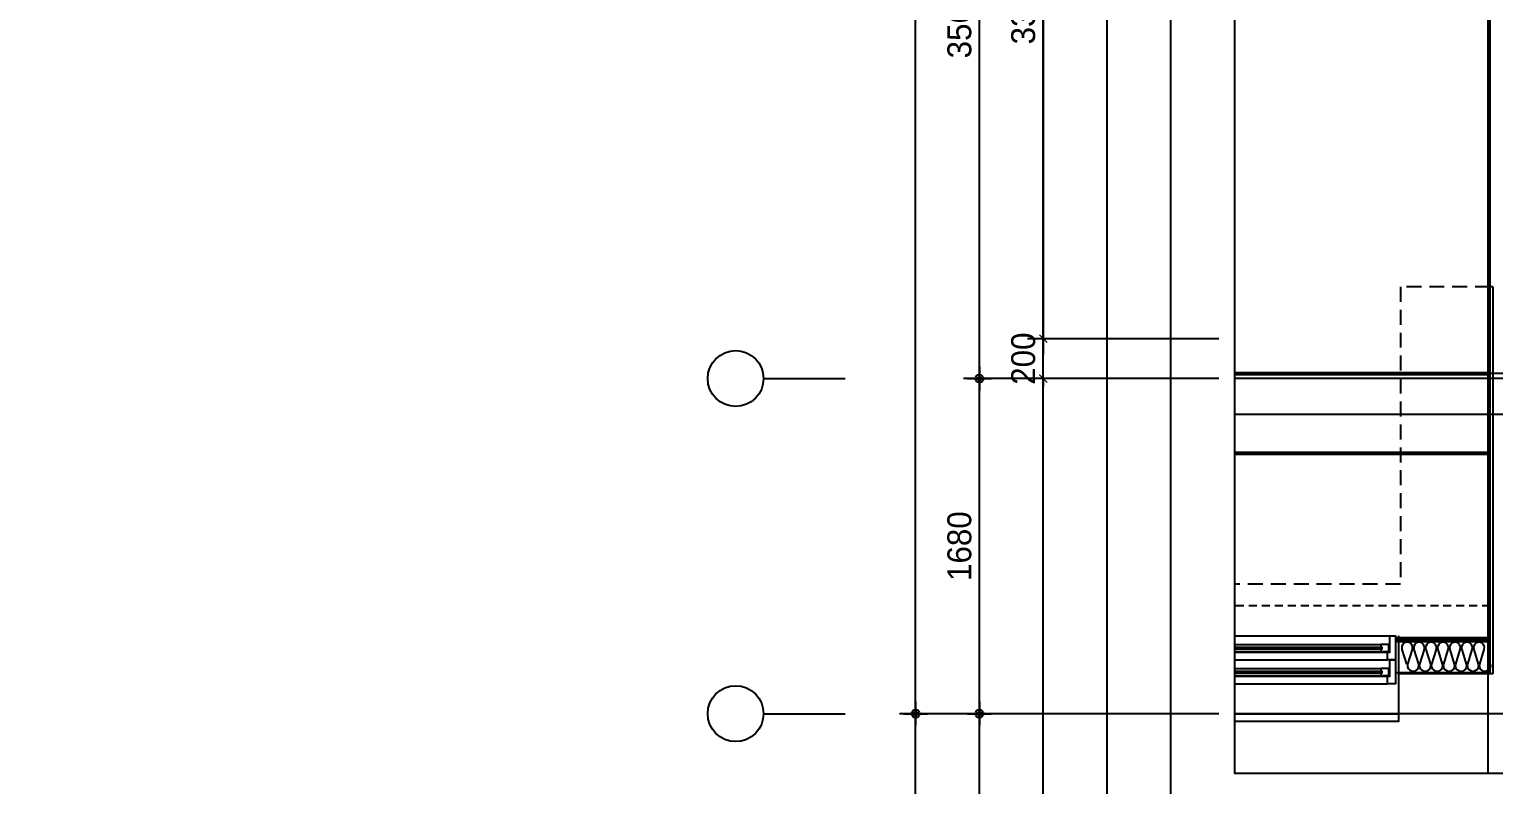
# Model space of a CAD drawing. Header units: millimetres. Extents: x -24416 to 92204, y -190080 to 23760.
# Drawn here: x 53586 to 60927, y -19888 to -16101 of the extents above; entities that cross this region are included whole.
import ezdxf
from ezdxf.xclip import XClip

# ---------------------------------------------------------------- set-up
doc = ezdxf.new("R2010")
doc.units = ezdxf.units.MM
doc.header["$LTSCALE"] = 50
doc.header["$XCLIPFRAME"] = 0
for name, pattern in [('AUDIT_D_220706163347-0', [0]), ('CEN', [62, 60, -1, 0, -1]), ('H', [1.3, 0.8, -0.5]), ('HID', [2.3, 1.5, -0.8]), ('HIDDEN', [9.525, 6.35, -3.175])]:
    doc.linetypes.add(name, pattern=pattern)
doc.layers.get('defpoints').update_dxf_attribs({"color": 139})
for name, color, linetype in [('A-치수', 7, 'AUDIT_D_220706163347-0'), ('AA-XXXX-DIMS', 7, 'Continuous'), ('CEN_CON', 1, 'CEN'), ('CEN_WALL', 12, 'CEN'), ('CONC', 2, 'Continuous'), ('dan1', 7, 'HID'), ('DIM', 7, 'AUDIT_D_220706163347-0'), ('ELE3_CON', 7, 'Continuous'), ('INS', 8, 'Continuous'), ('WAL_DRY', 7, 'Continuous'), ('WIN', 4, 'Continuous'), ('X - 단위세대$0$ETC', 6, 'Continuous'), ('커튼박스', 6, 'Continuous'), ('확장', 8, 'HIDDEN')]:
    doc.layers.add(name, color=color, linetype=linetype)
doc.layers.add('Defpoint', color=135, linetype='Continuous', plot=False)
doc.layers.add('MC', color=135, linetype='Continuous', plot=False)
doc.styles.add('HAUD01', font='Dotum.ttf')
doc.styles.add('맑은고딕', font='malgun.ttf', dxfattribs={"width": 0.9})
doc.dimstyles.new('DIM_40', dxfattribs={"dimscale": 40, "dimtxt": 3, "dimasz": 1, "dimexe": 2, "dimexo": 2, "dimgap": 1, "dimtad": 1, "dimdec": 0, "dimzin": 0, "dimdsep": 46, "dimtxsty": '맑은고딕', "dimblk1": 'DIMDOT', "dimblk2": 'DIMDOT', "dimsah": 1, "dimcen": 0.09, "dimdle": 2, "dimclrd": 7, "dimclre": 7, "dimclrt": 3, "dimadec": 0, "dimazin": 0, "dimtfac": 1, "dimtdec": 0, "dimtix": 1, "dimtmove": 2, "dimatfit": 3, "dimldrblk": 'DIMDOT', "dimfxl": 2, "dimtolj": 1, "dimtzin": 0, "dimarcsym": 0})
doc.dimstyles.new('MCDIM_40', dxfattribs={"dimscale": 40, "dimtxt": 3, "dimasz": 1, "dimexe": 2, "dimexo": 2, "dimgap": 1, "dimtad": 1, "dimdec": 0, "dimzin": 0, "dimdsep": 46, "dimtxsty": '맑은고딕', "dimblk1": 'ARCHTICK', "dimblk2": 'ARCHTICK', "dimsah": 1, "dimcen": 0.09, "dimdle": 2, "dimclrd": 7, "dimclre": 7, "dimclrt": 3, "dimadec": 0, "dimazin": 0, "dimtfac": 1, "dimtdec": 0, "dimtix": 1, "dimtmove": 2, "dimatfit": 3, "dimldrblk": 'ARCHTICK', "dimfxl": 1, "dimtolj": 1, "dimtzin": 0, "dimarcsym": 0})

# ---------------------------------------------------------------- blocks, each defined once
blk = doc.blocks.new('DIMDOT')
at = {"layer": 'AA-XXXX-DIMS'}
for p, q in [((-1.5, 0), (1.5, 0)), ((0, -1.5), (0, 1.5))]:
    blk.add_line(p, q, dxfattribs=at)
for radius in [0.5, 0.25]:
    blk.add_circle((0, 0), radius, dxfattribs=at)
blk = doc.blocks.new('*D792')
at = {"layer": 'defpoints', "color": 0, "transparency": 16777216}
for p in [(7874.9, -28137.1), (9474.9, -28137.1), (9474.9, -43292.1)]:
    blk.add_point(p, dxfattribs=at)
at = {"layer": 'DIM', "color": 7, "lineweight": -2, "transparency": 16777216}
for p, q in [((9394.9, -28137.1), (7794.9, -28137.1)), ((7874.9, -43252.1), (7874.9, -28177.1)), ((9394.9, -43292.1), (7794.9, -43292.1))]:
    blk.add_line(p, q, dxfattribs=at)
at = {"layer": 'DIM', "color": 7, "lineweight": -2, "transparency": 16777216, "xscale": 40, "yscale": 40, "zscale": 40}
for p, rotation in [((7874.9, -28137.1), 90), ((7874.9, -43292.1), 270)]:
    blk.add_blockref('DIMDOT', p, dxfattribs=dict(at, rotation=rotation))
at = {"layer": 'DIM', "color": 3, "transparency": 16777216, "insert": (7772.6, -35834.6), "char_height": 120, "attachment_point": 5, "rotation": 90, "style": 'HAUD01'}
blk.add_mtext('\\A1;15155', dxfattribs=at)
blk = doc.blocks.new('*D793')
at = {"layer": 'defpoints', "color": 0, "transparency": 16777216}
for p in [(8194.9, -41612.1), (9474.9, -41612.1), (9474.9, -43292.1)]:
    blk.add_point(p, dxfattribs=at)
at = {"layer": 'DIM', "color": 7, "lineweight": -2, "transparency": 16777216}
for p, q in [((9394.9, -41612.1), (8114.9, -41612.1)), ((8194.9, -43252.1), (8194.9, -41652.1)), ((9394.9, -43292.1), (8114.9, -43292.1))]:
    blk.add_line(p, q, dxfattribs=at)
at = {"layer": 'DIM', "color": 7, "lineweight": -2, "transparency": 16777216, "xscale": 40, "yscale": 40, "zscale": 40}
for p, rotation in [((8194.9, -41612.1), 90), ((8194.9, -43292.1), 270)]:
    blk.add_blockref('DIMDOT', p, dxfattribs=dict(at, rotation=rotation))
at = {"layer": 'DIM', "color": 3, "transparency": 16777216, "insert": (8094.8, -42452.1), "char_height": 120, "attachment_point": 5, "rotation": 90, "style": 'HAUD01'}
blk.add_mtext('\\A1;1680', dxfattribs=at)
blk = doc.blocks.new('*D794')
at = {"layer": 'defpoints', "color": 0, "transparency": 16777216}
for p in [(8194.9, -38052.1), (9474.9, -38052.1), (9474.9, -41612.1)]:
    blk.add_point(p, dxfattribs=at)
at = {"layer": 'DIM', "color": 7, "lineweight": -2, "transparency": 16777216}
for p, q in [((9394.9, -38052.1), (8114.9, -38052.1)), ((8194.9, -41572.1), (8194.9, -38092.1)), ((9394.9, -41612.1), (8114.9, -41612.1))]:
    blk.add_line(p, q, dxfattribs=at)
at = {"layer": 'DIM', "color": 7, "lineweight": -2, "transparency": 16777216, "xscale": 40, "yscale": 40, "zscale": 40}
for p, rotation in [((8194.9, -38052.1), 90), ((8194.9, -41612.1), 270)]:
    blk.add_blockref('DIMDOT', p, dxfattribs=dict(at, rotation=rotation))
at = {"layer": 'DIM', "color": 3, "transparency": 16777216, "insert": (8094.8, -39832.1), "char_height": 120, "attachment_point": 5, "rotation": 90, "style": 'HAUD01'}
blk.add_mtext('\\A1;3560', dxfattribs=at)
blk = doc.blocks.new('중심')
at = {"layer": 'DIM'}
blk.add_line((-350, 0), (0, 0), dxfattribs=at)
blk.add_circle((-470, 0), 120, dxfattribs=at)
blk = doc.blocks.new('_ArchTick')
at = {"color": 0, "linetype": 'ByBlock', "const_width": 0.15}
blk.add_lwpolyline([(-0.5, -0.5), (0.5, 0.5)], dxfattribs=at)
blk = doc.blocks.new('*D855')
at = {"layer": 'defpoints', "color": 0, "transparency": 16777216}
for p in [(9474.9, -38112.1), (8514.9, -41412.1), (9474.9, -41412.1)]:
    blk.add_point(p, dxfattribs=at)
at = {"layer": 'DIM', "color": 7, "lineweight": -2, "transparency": 16777216}
for p, q in [((8514.9, -38032.1), (8514.9, -41492.1)), ((9394.9, -38112.1), (8434.9, -38112.1)), ((9394.9, -41412.1), (8434.9, -41412.1))]:
    blk.add_line(p, q, dxfattribs=at)
at = {"layer": 'DIM', "color": 7, "lineweight": -2, "transparency": 16777216, "xscale": 40, "yscale": 40, "zscale": 40}
for p, rotation in [((8514.9, -38112.1), 90), ((8514.9, -41412.1), 270)]:
    blk.add_blockref('_ArchTick', p, dxfattribs=dict(at, rotation=rotation))
at = {"layer": 'DIM', "color": 3, "transparency": 16777216, "insert": (8414.8, -39762.1), "char_height": 120, "attachment_point": 5, "rotation": 90, "style": 'HAUD01'}
blk.add_mtext('\\A1;3300', dxfattribs=at)
blk = doc.blocks.new('*D856')
at = {"layer": 'defpoints', "color": 0, "transparency": 16777216}
for p in [(8514.9, -41412.1), (9474.9, -41412.1), (9474.9, -41612.1)]:
    blk.add_point(p, dxfattribs=at)
at = {"layer": 'DIM', "color": 7, "lineweight": -2, "transparency": 16777216}
for p, q in [((8514.9, -41412.1), (8514.9, -41372.1)), ((9394.9, -41412.1), (8434.9, -41412.1)), ((8514.9, -41612.1), (8514.9, -41412.1)), ((9394.9, -41612.1), (8434.9, -41612.1)), ((8514.9, -41612.1), (8514.9, -41652.1))]:
    blk.add_line(p, q, dxfattribs=at)
at = {"layer": 'DIM', "color": 7, "lineweight": -2, "transparency": 16777216, "xscale": 40, "yscale": 40, "zscale": 40}
for p, rotation in [((8514.9, -41412.1), 270), ((8514.9, -41612.1), 90)]:
    blk.add_blockref('_ArchTick', p, dxfattribs=dict(at, rotation=rotation))
at = {"layer": 'DIM', "color": 3, "transparency": 16777216, "insert": (8414.8, -41512.1), "char_height": 120, "attachment_point": 5, "rotation": 90, "style": 'HAUD01'}
blk.add_mtext('\\A1;200', dxfattribs=at)
blk = doc.blocks.new('WIN_이중창_1800')
at = {"layer": 'Defpoint'}
for p, q in [((-15, 240), (-15, 0)), ((1785, 240), (1785, 0))]:
    blk.add_line(p, q, dxfattribs=at)
at = {"layer": 'WIN'}
blk.add_line((885, -100), (885, 340), dxfattribs=at)
at = {"layer": 'WIN', "color": 8}
for p, q in [((1742, 240), (28, 240)), ((1697, 237), (905, 237)), ((1730, 158), (40, 158)), ((865, 196), (73, 196)), ((865, 161), (73, 161)), ((1697, 202), (905, 202)), ((1730, 120), (40, 120)), ((865, 76), (73, 76)), ((1697, 117), (905, 117)), ((1697, 82), (905, 82)), ((1730, 38), (40, 38)), ((1730, 0), (40, 0)), ((865, 41), (73, 41))]:
    blk.add_line(p, q, dxfattribs=at)
at = {"layer": 'WIN'}
for points in [[(40, 158), (28, 158), (28, 240), (0, 240), (0, 120), (40, 120), (40, 158)], [(905, 216.5), (905, 202), (865, 202), (865, 237), (905, 237), (905, 222.5)], [(1704, 222.5), (1704, 216.5), (898, 216.5), (898, 222.5), (1704, 222.5)], [(1697, 216.5), (1697, 202), (1737, 202), (1737, 237), (1697, 237), (1697, 222.5)], [(1730, 158), (1742, 158), (1742, 240), (1770, 240), (1770, 120), (1730, 120), (1730, 158)], [(73, 175.5), (73, 161), (33, 161), (33, 196), (73, 196), (73, 181.5)], [(872, 181.5), (872, 175.5), (66, 175.5), (66, 181.5), (872, 181.5)], [(865, 175.5), (865, 161), (905, 161), (905, 196), (865, 196), (865, 181.5)], [(40, 38), (28, 38), (28, 120), (0, 120), (0, 0), (40, 0), (40, 38)], [(73, 55.5), (73, 41), (33, 41), (33, 76), (73, 76), (73, 61.5)], [(905, 96.5), (905, 82), (865, 82), (865, 117), (905, 117), (905, 102.5)], [(865, 55.5), (865, 41), (905, 41), (905, 76), (865, 76), (865, 61.5)], [(1704, 102.5), (1704, 96.5), (898, 96.5), (898, 102.5), (1704, 102.5)], [(1697, 96.5), (1697, 82), (1737, 82), (1737, 117), (1697, 117), (1697, 102.5)], [(1730, 38), (1742, 38), (1742, 120), (1770, 120), (1770, 0), (1730, 0), (1730, 38)], [(872, 61.5), (872, 55.5), (66, 55.5), (66, 61.5), (872, 61.5)]]:
    blk.add_lwpolyline(points, dxfattribs=at)
blk = doc.blocks.new('insul1')
blk.add_lwpolyline([(0, 0.25, 1.344031), (0.35, 0.25), (0.2, 0.75, -1.344031), (0.55, 0.75), (0.4, 0.25)], format="xyb")
blk = doc.blocks.new('U-76A(확장)2')
at = {"layer": 'CEN_CON'}
blk.add_line((0, 0), (14635, 0), dxfattribs=at)
at = {"layer": 'CEN_WALL'}
blk.add_line((0, 1500), (10395, 1500), dxfattribs=at)
at = {"layer": 'CONC'}
for p, q in [((125, 2140), (125, 3915)), ((112, 2140), (112, 200)), ((112, 2140), (125, 2140)), ((112, 200), (585, 200)), ((585, 200), (585, 0)), ((0, 0), (585, 0))]:
    blk.add_line(p, q, dxfattribs=at)
at = {"layer": 'dan1'}
blk.add_lwpolyline([(125, 2140), (575, 2140), (575, 650), (9775, 650), (9775, 2140), (10085, 2140)], dxfattribs=at)
at = {"layer": 'ELE3_CON'}
blk.add_line((2385, 0), (585, 0), dxfattribs=at)
at = {"layer": 'INS'}
for p, q in [((125, 200), (125, 2140)), ((125, 360), (600, 360)), ((125, 205), (600, 205))]:
    blk.add_line(p, q, dxfattribs=at)
at = {"layer": 'MC'}
for p, q in [((135, -300), (135, 4265)), ((0, 1705), (10395, 1705))]:
    blk.add_line(p, q, dxfattribs=at)
at = {"layer": 'WAL_DRY'}
for p, q in [((125, 380), (600, 380)), ((125, 370), (600, 370))]:
    blk.add_line(p, q, dxfattribs=at)
at = {"layer": 'X - 단위세대$0$ETC'}
blk.add_lwpolyline([(2385, -40), (2385, 0), (585, 0), (585, -40), (2385, -40)], dxfattribs=at)
at = {"layer": '커튼박스', "linetype": 'H'}
blk.add_line((125, 540), (2845, 540), dxfattribs=at)
at = {"layer": '확장', "ltscale": 0.5, "const_width": 20, "flags": 128}
for points in [[(10085, 1705), (135, 1705)], [(10085, 1305), (135, 1305)]]:
    blk.add_lwpolyline(points, dxfattribs=at)
at = {"layer": 'INS', "xscale": 150, "yscale": 150, "zscale": 150, "row_count": 1, "column_count": 7, "row_spacing": 0, "column_spacing": 60}
blk.add_blockref('insul1', (125, 210), dxfattribs=at)
at = {"layer": 'WIN'}
blk.add_blockref('WIN_이중창_1800', (600, 150), dxfattribs=at)
blk = doc.blocks.new('DIM-1108')
at = {"layer": 'A-치수', "xscale": 1.166666666666666, "yscale": 1.166666666666666, "zscale": 1.166666666666666}
for p in [(7521, -41612.1), (7521, -43292.1)]:
    blk.add_blockref('중심', p, dxfattribs=at)
at = {"layer": 'DIM'}
dim = blk.add_linear_dim(base=(7874.9, -28137.1), p1=(9474.9, -43292.1), p2=(9474.9, -28137.1), angle=90, dimstyle='DIM_40', override={"dimscale": 40, "dimtxsty": 'HAUD01'}, dxfattribs=at)
dim.commit()
dim.dimension.update_dxf_attribs({"geometry": '*D792', "text_midpoint": (7772.6, -35834.6), "dimtype": 128})
for base, p1, p2, angle, dimstyle, override, picture, middle in [((8194.9, -38052.1), (9474.9, -41612.1), (9474.9, -38052.1), 90, 'DIM_40', {"dimscale": 40, "dimtxsty": 'HAUD01'}, '*D794', (8094.8, -39832.1)), ((8514.9, -41412.1), (9474.9, -38112.1), (9474.9, -41412.1), 270, 'MCDIM_40', {"dimtxsty": 'HAUD01'}, '*D855', (8414.8, -39762.1)), ((8514.9, -41412.1), (9474.9, -41612.1), (9474.9, -41412.1), 90, 'MCDIM_40', {"dimtxsty": 'HAUD01'}, '*D856', (8414.8, -41512.1)), ((8194.9, -41612.1), (9474.9, -43292.1), (9474.9, -41612.1), 90, 'DIM_40', {"dimscale": 40, "dimtxsty": 'HAUD01'}, '*D793', (8094.8, -42452.1))]:
    dim = blk.add_linear_dim(base=base, p1=p1, p2=p2, angle=angle, dimstyle=dimstyle, override=override, dxfattribs=at)
    dim.commit()
    dim.dimension.update_dxf_attribs({"geometry": picture, "text_midpoint": middle})

msp = doc.modelspace()

# ---------------------------------------------------------------- linework, layer by layer
at = {"layer": 'CEN_CON'}
msp.add_line((61034, -17852.1), (59628.8, -17852.1), dxfattribs=at)
at = {"layer": 'defpoints'}
for points in [[(73469, -21432.1), (58028.8, -21432.1), (58028.8, -1905.5), (73469, -1905.5)], [(73149, -21112.1), (58348.8, -21112.1), (58348.8, -2225.5), (73149, -2225.5)], [(72829, -20792.1), (58668.8, -20792.1), (58668.8, -2545.5), (72829, -2545.5)], [(72509, -20472.1), (58988.8, -20472.1), (58988.8, -2865.5), (72509, -2865.5)], [(72189, -20152.1), (59308.8, -20152.1), (59308.8, -3185.5), (72189, -3185.5)], [(71869, -19832.1), (59628.8, -19832.1), (59628.8, -3505.5), (71869, -3505.5)]]:
    msp.add_lwpolyline(points, close=True, dxfattribs=at)

# ---------------------------------------------------------------- block references
msp.add_blockref('DIM-1108', (50153.9, 23760))
ref = msp.add_blockref('U-76A(확장)2', (61034, -19532.1), dxfattribs=dict(xscale=-1))
XClip(ref).set_block_clipping_path([(-10834.9999999999, -299.9999999999), (1405.1364734633, 16026.5922833935)])

doc.saveas('drawing.dxf')
